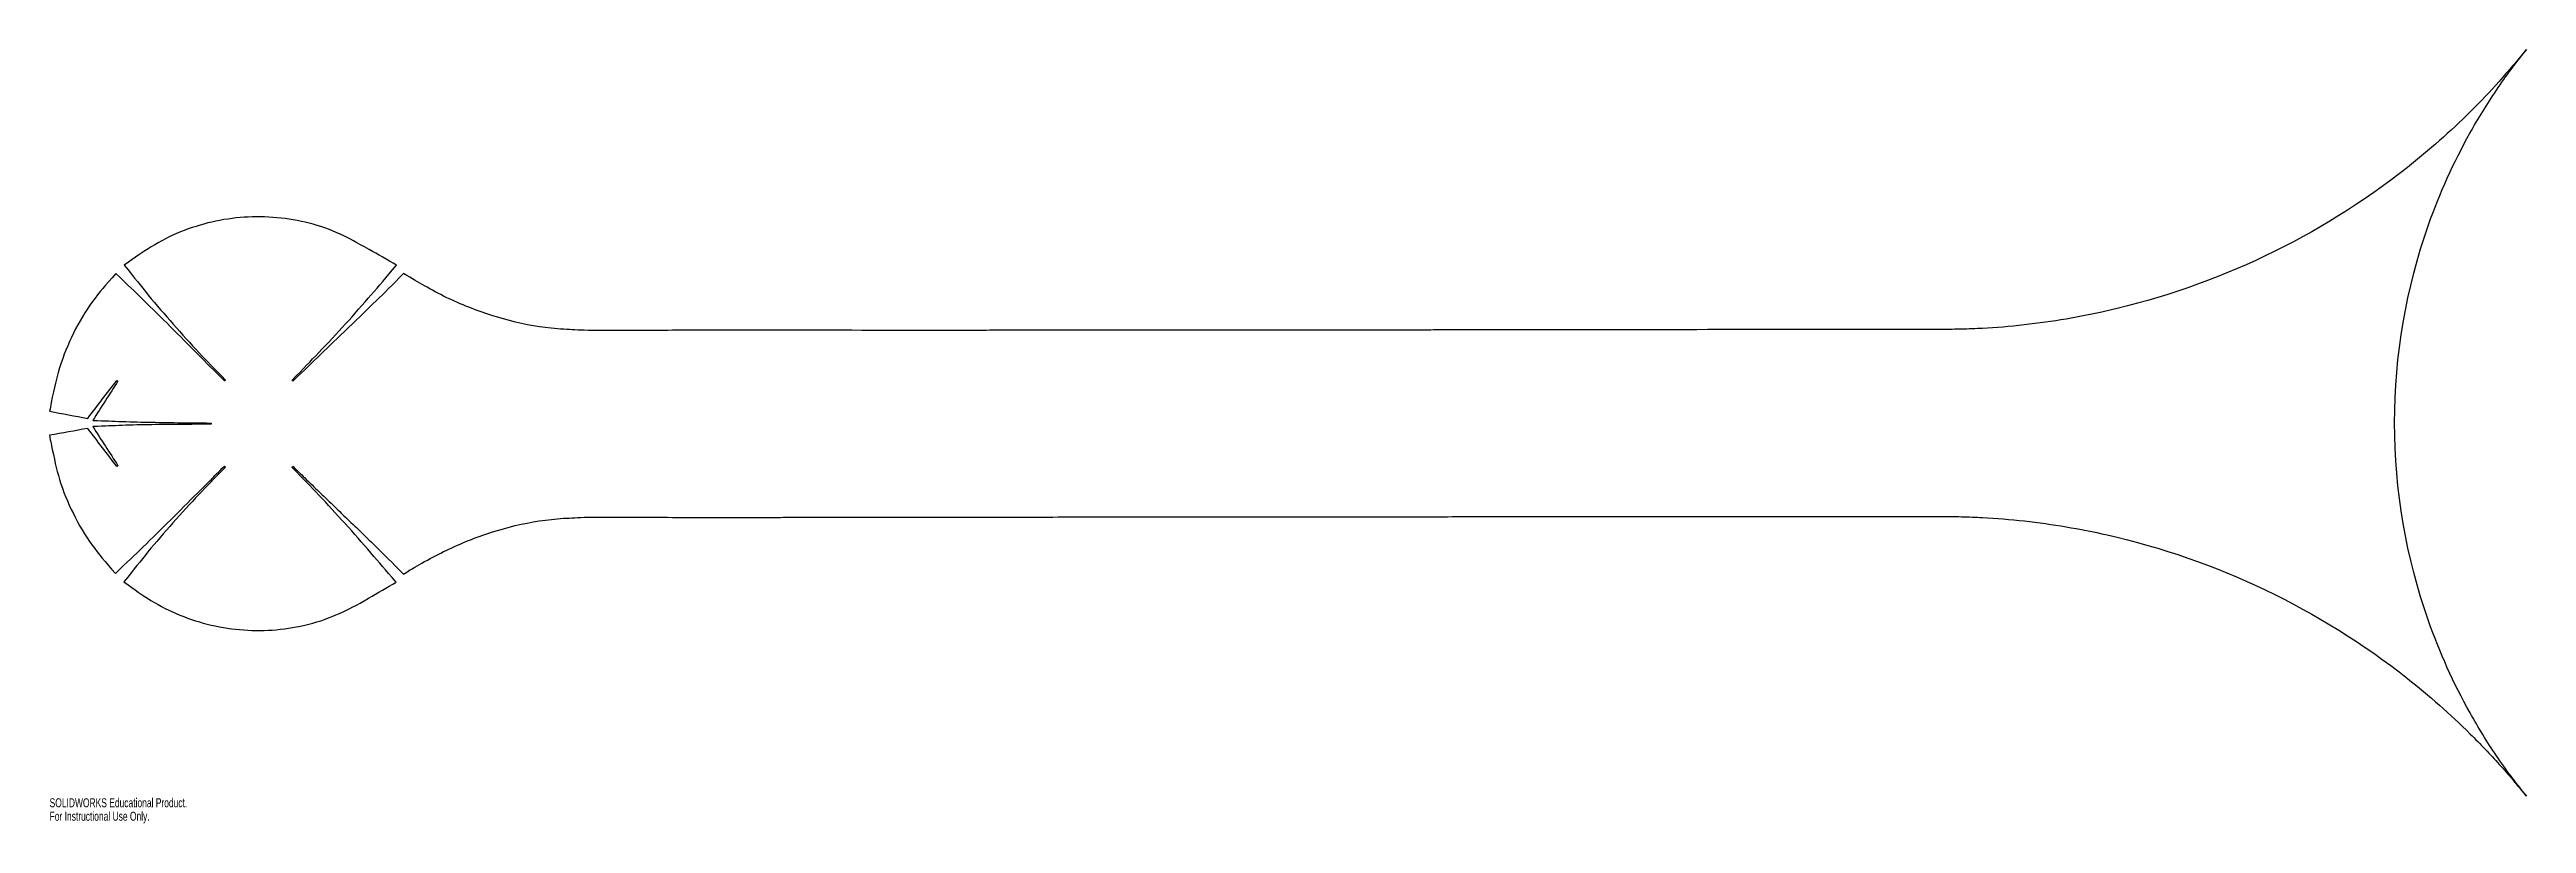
# Model space of a CAD drawing. Header units: millimetres. Extents: x 0 to 1.33, y -0.21 to 0.21.
import ezdxf

# ---------------------------------------------------------------- set-up
doc = ezdxf.new("R2010")
doc.units = ezdxf.units.MM
doc.styles.add('SLDTEXTSTYLE0', font='TXT', dxfattribs={"width": 0.7})

msp = doc.modelspace()

# ---------------------------------------------------------------- linework, layer by layer
at = {"color": 7, "linetype": 'Continuous', "lineweight": 25}
for points, knots in [([(1.3261, 0.2064), (1.3229, 0.2025), (1.3214, 0.2007), (1.3163, 0.1948), (1.3139, 0.192), (1.3066, 0.1838), (1.3014, 0.1784), (1.2852, 0.1623), (1.2741, 0.1525), (1.2388, 0.1246), (1.2133, 0.1087), (1.1592, 0.0829), (1.1308, 0.073), (1.0869, 0.063), (1.0725, 0.0606), (1.0496, 0.058), (1.042, 0.0573), (1.0313, 0.0568), (1.0272, 0.0566), (1.0201, 0.0565), (1.0174, 0.0564), (1.0124, 0.0563)], [0, 0, 0, 0, 0.03125, 0.03125, 0.0625, 0.0625, 0.125, 0.125, 0.25, 0.25, 0.5, 0.5, 0.75, 0.75, 0.875, 0.875, 0.9375, 0.9375, 0.96875, 0.96875, 1, 1, 1, 1]), ([(1.3261, -0.1936), (1.3224, -0.1889), (1.3207, -0.1867), (1.3151, -0.1792), (1.3125, -0.1756), (1.305, -0.1646), (1.3003, -0.1568), (1.287, -0.1331), (1.2796, -0.1167), (1.2617, -0.0657), (1.2555, -0.0297), (1.2555, 0.0424), (1.2617, 0.0784), (1.2796, 0.1294), (1.2871, 0.1459), (1.3002, 0.1694), (1.3049, 0.1771), (1.3126, 0.1884), (1.3153, 0.1922), (1.3204, 0.1991), (1.3224, 0.2016), (1.3261, 0.2064)], [0, 0, 0, 0, 0.03125, 0.03125, 0.0625, 0.0625, 0.125, 0.125, 0.25, 0.25, 0.5, 0.5, 0.75, 0.75, 0.875, 0.875, 0.9375, 0.9375, 0.96875, 0.96875, 1, 1, 1, 1]), ([(0.1711, 0.0993), (0.1643, 0.1031), (0.1611, 0.1049), (0.1501, 0.11), (0.1447, 0.1119), (0.1279, 0.1161), (0.1158, 0.1173), (0.0927, 0.1157), (0.0812, 0.1131), (0.0646, 0.1064), (0.0594, 0.1037), (0.0497, 0.0977), (0.0464, 0.0954), (0.0401, 0.0908)], [0, 0, 0, 0, 0.125, 0.125, 0.25, 0.25, 0.5, 0.5, 0.75, 0.75, 0.875, 0.875, 1, 1, 1, 1]), ([(0.0356, 0.0864), (0.0298, 0.0799), (0.0268, 0.0765), (0.0193, 0.0662), (0.0159, 0.0605), (0.0099, 0.0484), (0.0075, 0.0424), (0.0037, 0.0302), (0.0027, 0.0257), (0.0009, 0.0172)], [0, 0, 0, 0, 0.25, 0.25, 0.5, 0.5, 0.75, 0.75, 1, 1, 1, 1]), ([(0.0938, 0.0288), (0.0874, 0.0352), (0.0846, 0.038), (0.074, 0.0486), (0.07, 0.0527), (0.0598, 0.0629), (0.0549, 0.0677), (0.0456, 0.0767), (0.0421, 0.0801), (0.0356, 0.0864)], [0, 0, 0, 0, 0.25, 0.25, 0.5, 0.5, 0.75, 0.75, 1, 1, 1, 1]), ([(0.0401, 0.0908), (0.0458, 0.0836), (0.0487, 0.08), (0.0572, 0.0696), (0.0617, 0.0644), (0.0709, 0.054), (0.0756, 0.0488), (0.0845, 0.0393), (0.0879, 0.0358), (0.0943, 0.0292)], [0, 0, 0, 0, 0.25, 0.25, 0.5, 0.5, 0.75, 0.75, 1, 1, 1, 1]), ([(0.1299, 0.0292), (0.1363, 0.0358), (0.1395, 0.0391), (0.1491, 0.0492), (0.1539, 0.0543), (0.1631, 0.0644), (0.168, 0.07), (0.1766, 0.08), (0.1798, 0.0837), (0.1858, 0.0908)], [0, 0, 0, 0, 0.25, 0.25, 0.5, 0.5, 0.75, 0.75, 1, 1, 1, 1]), ([(0.1896, 0.0863), (0.1831, 0.0798), (0.1796, 0.0763), (0.1702, 0.0672), (0.166, 0.0631), (0.1541, 0.0517), (0.1499, 0.0476), (0.1405, 0.0385), (0.1369, 0.0351), (0.1303, 0.0287)], [0, 0, 0, 0, 0.25, 0.25, 0.5, 0.5, 0.75, 0.75, 1, 1, 1, 1]), ([(0.2884, 0.0559), (0.2826, 0.0561), (0.2798, 0.0562), (0.2708, 0.0568), (0.2665, 0.0572), (0.2539, 0.0591), (0.2451, 0.0613), (0.2285, 0.0666), (0.2203, 0.0698), (0.2085, 0.0755), (0.2045, 0.0777), (0.1972, 0.0818), (0.1946, 0.0834), (0.1896, 0.0863)], [0, 0, 0, 0, 0.125, 0.125, 0.25, 0.25, 0.5, 0.5, 0.75, 0.75, 0.875, 0.875, 1, 1, 1, 1]), ([(1.0124, 0.0563), (1.0024, 0.0563), (0.9965, 0.0563), (0.983, 0.0563), (0.9747, 0.0563), (0.9521, 0.0563), (0.937, 0.0563), (0.8917, 0.0563), (0.8607, 0.0563), (0.8168, 0.0562), (0.8019, 0.0562), (0.7717, 0.0562), (0.7545, 0.0562), (0.7375, 0.0561), (0.7321, 0.0561), (0.7263, 0.0561), (0.7224, 0.0561), (0.7188, 0.0561), (0.7171, 0.0561), (0.7147, 0.0561), (0.7071, 0.0561), (0.7003, 0.0561), (0.691, 0.0561), (0.6868, 0.0561), (0.6792, 0.0561), (0.6772, 0.0561), (0.6647, 0.0561), (0.6581, 0.0561), (0.6194, 0.056), (0.5919, 0.056), (0.5519, 0.056), (0.544, 0.056), (0.5339, 0.056), (0.5303, 0.056), (0.5228, 0.056), (0.5169, 0.056), (0.5124, 0.056), (0.5081, 0.056), (0.4986, 0.0559), (0.4963, 0.0559), (0.4835, 0.0559), (0.4775, 0.0559), (0.4371, 0.0559), (0.4108, 0.056), (0.3709, 0.056), (0.3639, 0.056), (0.3487, 0.056), (0.3402, 0.056), (0.3271, 0.0559), (0.3182, 0.0559), (0.3074, 0.0559), (0.3031, 0.0559), (0.2963, 0.0559), (0.2934, 0.0559), (0.2884, 0.0559)], [0, 0, 0, 0, 0.03125, 0.03125, 0.0625, 0.0625, 0.125, 0.125, 0.25, 0.25, 0.3125, 0.3125, 0.375, 0.375, 0.390625, 0.398438, 0.398438, 0.40625, 0.40625, 0.421875, 0.421875, 0.4375, 0.4375, 0.453125, 0.453125, 0.46875, 0.46875, 0.5, 0.5, 0.625, 0.625, 0.65625, 0.65625, 0.671875, 0.671875, 0.6875, 0.6875, 0.703125, 0.703125, 0.71875, 0.71875, 0.75, 0.75, 0.875, 0.875, 0.90625, 0.90625, 0.9375, 0.9375, 0.96875, 0.96875, 0.984375, 0.984375, 1, 1, 1, 1]), ([(0.0232, 0.0077), (0.0302, 0.0075), (0.0335, 0.0073), (0.0445, 0.0069), (0.0497, 0.0068), (0.06, 0.0066), (0.0657, 0.0065), (0.0757, 0.0064), (0.0795, 0.0064), (0.0866, 0.0063)], [0, 0, 0, 0, 0.25, 0.25, 0.5, 0.5, 0.75, 0.75, 1, 1, 1, 1]), ([(0.0866, 0.0056), (0.0795, 0.0056), (0.0762, 0.0056), (0.0652, 0.0055), (0.0602, 0.0055), (0.0495, 0.0053), (0.044, 0.0052), (0.034, 0.0048), (0.0302, 0.0047), (0.0232, 0.0044)], [0, 0, 0, 0, 0.25, 0.25, 0.5, 0.5, 0.75, 0.75, 1, 1, 1, 1]), ([(0.0009, -0.0049), (0.0027, -0.0135), (0.0036, -0.0179), (0.0073, -0.0301), (0.0098, -0.0362), (0.0158, -0.0483), (0.0191, -0.0539), (0.0266, -0.0643), (0.0295, -0.0677), (0.0353, -0.0743)], [0, 0, 0, 0, 0.25, 0.25, 0.5, 0.5, 0.75, 0.75, 1, 1, 1, 1]), ([(0.0353, -0.0743), (0.0419, -0.068), (0.0454, -0.0647), (0.0548, -0.0555), (0.0603, -0.0501), (0.0692, -0.0414), (0.0749, -0.0356), (0.0814, -0.0291), (0.0849, -0.0257), (0.0881, -0.0224), (0.0905, -0.02), (0.0937, -0.0168)], [0, 0, 0, 0, 0.25, 0.25, 0.5, 0.5, 0.75, 0.75, 0.875, 0.875, 1, 1, 1, 1]), ([(0.0942, -0.0173), (0.0878, -0.0238), (0.0844, -0.0273), (0.0755, -0.0368), (0.0707, -0.042), (0.0615, -0.0524), (0.057, -0.0576), (0.0485, -0.0679), (0.0456, -0.0716), (0.0399, -0.0787)], [0, 0, 0, 0, 0.25, 0.25, 0.5, 0.5, 0.75, 0.75, 1, 1, 1, 1]), ([(0.1856, -0.079), (0.1796, -0.072), (0.1767, -0.0686), (0.1675, -0.0579), (0.163, -0.0527), (0.1537, -0.0425), (0.1488, -0.0371), (0.1397, -0.0275), (0.1362, -0.024), (0.1298, -0.0173)], [0, 0, 0, 0, 0.25, 0.25, 0.5, 0.5, 0.75, 0.75, 1, 1, 1, 1]), ([(0.1303, -0.0169), (0.1336, -0.0201), (0.1351, -0.0215), (0.1403, -0.0266), (0.1429, -0.0291), (0.1474, -0.0334), (0.1503, -0.0362), (0.1537, -0.0395), (0.1552, -0.041), (0.1573, -0.043), (0.1578, -0.0435), (0.1643, -0.0497), (0.1648, -0.0502), (0.1701, -0.0553), (0.1725, -0.0577), (0.1795, -0.0646), (0.183, -0.068), (0.1895, -0.0746)], [0, 0, 0, 0, 0.125, 0.125, 0.25, 0.25, 0.375, 0.375, 0.4375, 0.4375, 0.5, 0.5, 0.625, 0.625, 0.75, 0.75, 1, 1, 1, 1]), ([(0.1895, -0.0746), (0.1945, -0.0716), (0.1969, -0.0702), (0.2048, -0.0657), (0.2085, -0.0638), (0.2203, -0.0581), (0.2284, -0.0549), (0.2451, -0.0495), (0.2536, -0.0475), (0.2666, -0.0455), (0.2711, -0.045), (0.2794, -0.0445), (0.2826, -0.0444), (0.2884, -0.0441)], [0, 0, 0, 0, 0.125, 0.125, 0.25, 0.25, 0.5, 0.5, 0.75, 0.75, 0.875, 0.875, 1, 1, 1, 1]), ([(0.2884, -0.0441), (0.2934, -0.0441), (0.2957, -0.0441), (0.3037, -0.0442), (0.3076, -0.0442), (0.3178, -0.0442), (0.3262, -0.0442), (0.3485, -0.0443), (0.3652, -0.0443), (0.3823, -0.0443), (0.3871, -0.0443), (0.3933, -0.0442), (0.3988, -0.0442), (0.4042, -0.0442), (0.4085, -0.0442), (0.4172, -0.0442), (0.4202, -0.0442), (0.432, -0.0441), (0.4398, -0.0441), (0.4502, -0.0441), (0.4539, -0.0441), (0.4614, -0.0441), (0.4665, -0.0441), (0.4752, -0.0441), (0.4845, -0.0441), (0.4996, -0.0441), (0.5067, -0.0441), (0.5226, -0.0441), (0.5301, -0.0441), (0.5444, -0.044), (0.5535, -0.044), (0.5631, -0.044), (0.5666, -0.044), (0.5741, -0.044), (0.58, -0.044), (0.5851, -0.044), (0.5889, -0.044), (0.5988, -0.044), (0.601, -0.044), (0.6135, -0.044), (0.6204, -0.044), (0.6352, -0.044), (0.6448, -0.0439), (0.656, -0.0439), (0.6658, -0.0439), (0.6779, -0.0439), (0.6864, -0.0439), (0.6931, -0.0439), (0.7008, -0.0439), (0.7087, -0.0439), (0.7279, -0.0439), (0.7345, -0.0439), (0.7474, -0.0439), (0.7578, -0.0438), (0.7696, -0.0438), (0.7777, -0.0438), (0.7801, -0.0438), (0.7984, -0.0438), (0.8132, -0.0438), (0.8243, -0.0438), (0.8278, -0.0438), (0.8298, -0.0438), (0.8293, -0.0438), (0.8399, -0.0438), (0.8479, -0.0438), (0.863, -0.0438), (0.8686, -0.0438), (0.8928, -0.0437), (0.9066, -0.0437), (0.9372, -0.0437), (0.9513, -0.0437), (0.9751, -0.0437), (0.9848, -0.0437), (0.9948, -0.0437), (1.0024, -0.0437), (1.0124, -0.0437)], [0, 0, 0, 0, 0.015625, 0.015625, 0.03125, 0.03125, 0.0625, 0.0625, 0.125, 0.125, 0.140625, 0.140625, 0.15625, 0.15625, 0.171875, 0.171875, 0.1875, 0.1875, 0.21875, 0.21875, 0.234375, 0.234375, 0.25, 0.25, 0.28125, 0.28125, 0.3125, 0.3125, 0.34375, 0.34375, 0.375, 0.375, 0.390625, 0.390625, 0.40625, 0.40625, 0.421875, 0.421875, 0.4375, 0.4375, 0.46875, 0.46875, 0.5, 0.5, 0.53125, 0.546875, 0.546875, 0.5625, 0.5625, 0.59375, 0.59375, 0.625, 0.625, 0.65625, 0.671875, 0.671875, 0.6875, 0.6875, 0.71875, 0.734375, 0.742188, 0.742188, 0.75, 0.75, 0.78125, 0.78125, 0.8125, 0.8125, 0.875, 0.875, 0.9375, 0.9375, 0.96875, 0.96875, 1, 1, 1, 1]), ([(1.0124, -0.0437), (1.0174, -0.0437), (1.0198, -0.0438), (1.0275, -0.044), (1.0312, -0.0441), (1.0422, -0.0447), (1.0497, -0.0453), (1.0724, -0.0479), (1.0869, -0.0503), (1.1308, -0.0603), (1.1592, -0.0702), (1.2133, -0.096), (1.2388, -0.1119), (1.2741, -0.1398), (1.285, -0.1495), (1.3015, -0.1657), (1.3067, -0.1712), (1.3139, -0.1792), (1.3166, -0.1823), (1.3212, -0.1878), (1.3229, -0.1898), (1.3261, -0.1936)], [0, 0, 0, 0, 0.03125, 0.03125, 0.0625, 0.0625, 0.125, 0.125, 0.25, 0.25, 0.5, 0.5, 0.75, 0.75, 0.875, 0.875, 0.9375, 0.9375, 0.96875, 0.96875, 1, 1, 1, 1]), ([(0.0399, -0.0787), (0.0462, -0.0833), (0.0492, -0.0855), (0.0594, -0.0919), (0.0645, -0.0944), (0.0807, -0.101), (0.0924, -0.1037), (0.1156, -0.1054), (0.1273, -0.1044), (0.1446, -0.1), (0.1502, -0.098), (0.1605, -0.0933), (0.1641, -0.0914), (0.1709, -0.0876)], [0, 0, 0, 0, 0.125, 0.125, 0.25, 0.25, 0.5, 0.5, 0.75, 0.75, 0.875, 0.875, 1, 1, 1, 1])]:
    msp.add_open_spline(points, degree=3, knots=knots, dxfattribs=at)
for points in [[(0.1858, 0.0908), (0.1809, 0.0936), (0.176, 0.0965), (0.1711, 0.0993)], [(0.0205, 0.0088), (0.0257, 0.0156), (0.0309, 0.0224), (0.0361, 0.0291)], [(0.0367, 0.0288), (0.0322, 0.0218), (0.0277, 0.0148), (0.0232, 0.0077)], [(0.0361, 0.0291), (0.0363, 0.029), (0.0365, 0.0289), (0.0367, 0.0288)], [(0.0943, 0.0292), (0.0941, 0.0291), (0.0939, 0.0289), (0.0938, 0.0288)], [(0.1303, 0.0287), (0.1302, 0.0289), (0.13, 0.029), (0.1299, 0.0292)], [(0.0009, 0.0172), (0.0006, 0.0157), (0.0004, 0.0141), (0.0001, 0.0126)], [(0.0001, 0.0126), (0.0069, 0.0113), (0.0137, 0.0101), (0.0205, 0.0088)], [(0.0205, 0.0034), (0.0137, 0.0021), (0.0069, 0.0009), (0.0001, -0.0003)], [(0.0361, -0.017), (0.0309, -0.0102), (0.0257, -0.0034), (0.0205, 0.0034)], [(0.0232, 0.0044), (0.0277, -0.0026), (0.0322, -0.0096), (0.0367, -0.0166)], [(0.0866, 0.0063), (0.0866, 0.0061), (0.0866, 0.0059), (0.0866, 0.0056)], [(0.0001, -0.0003), (0.0003, -0.0019), (0.0006, -0.0034), (0.0009, -0.0049)], [(0.0367, -0.0166), (0.0365, -0.0168), (0.0363, -0.0169), (0.0361, -0.017)], [(0.0937, -0.0168), (0.0939, -0.017), (0.094, -0.0171), (0.0942, -0.0173)], [(0.1298, -0.0173), (0.13, -0.0172), (0.1301, -0.017), (0.1303, -0.0169)], [(0.1709, -0.0876), (0.1758, -0.0847), (0.1807, -0.0819), (0.1856, -0.079)]]:
    msp.add_open_spline(points, degree=3, dxfattribs=at)

# ---------------------------------------------------------------- texts
at = {"color": 7, "linetype": 'Continuous', "char_height": 0.004834, "attachment_point": 1, "style": 'SLDTEXTSTYLE0'}
for s, insert in [('SOLIDWORKS Educational Product.', (0.0001, -0.1947)), ('For Instructional Use Only.', (0.0001, -0.2019))]:
    msp.add_mtext(s, dxfattribs=dict(at, insert=insert))

doc.saveas('drawing.dxf')
